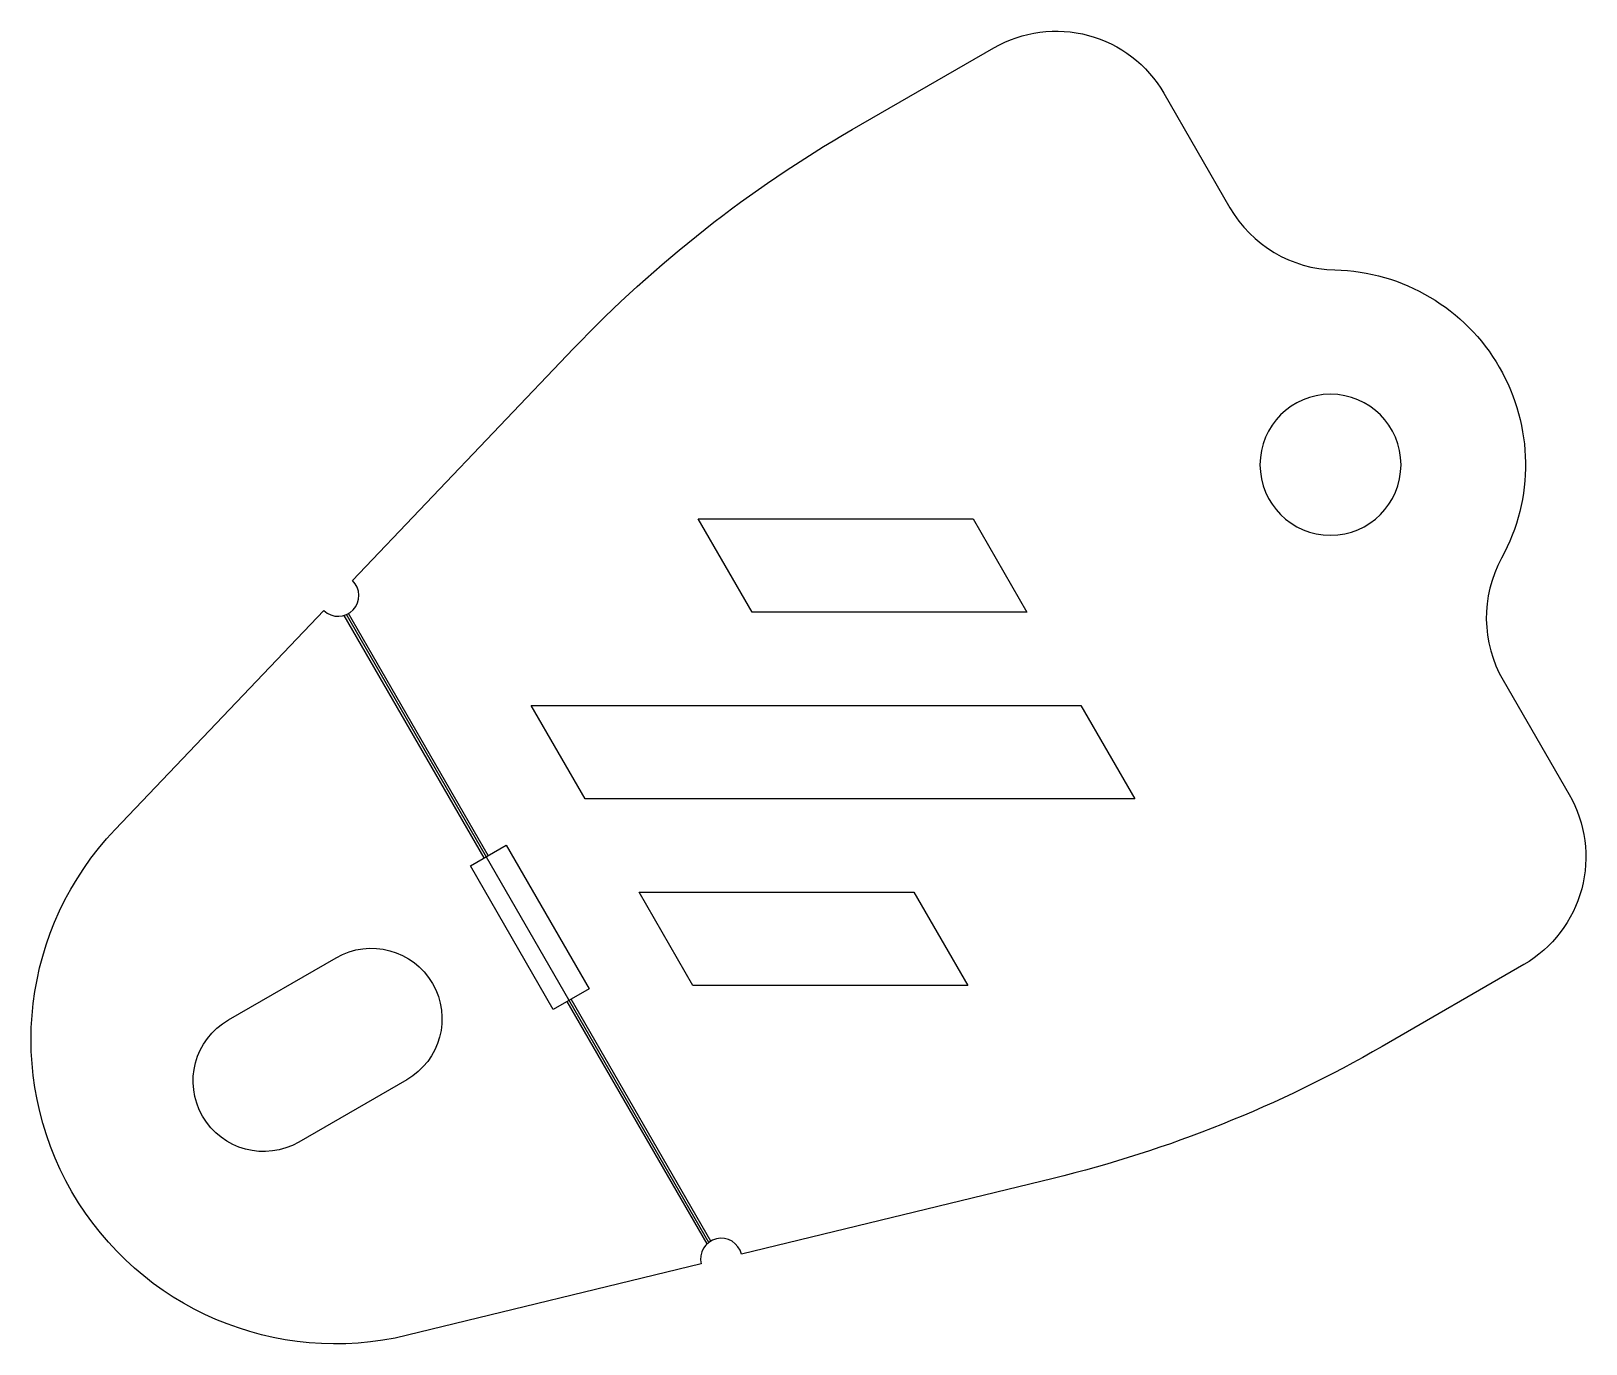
# Model space of a CAD drawing. Header units: millimetres. Extents: x -12.1 to 25.4, y -15.4 to 16.3.
import ezdxf

# ---------------------------------------------------------------- set-up
doc = ezdxf.new("R2010")
doc.units = ezdxf.units.MM

msp = doc.modelspace()

# ---------------------------------------------------------------- linework, layer by layer
at = {"layer": 'BEND'}
msp.add_line((4.281, -12.945), (-4.458, 2.191), dxfattribs=at)
at = {"layer": 'BEND_EXTENT'}
for p, q in [((-1.137, -3.676), (-4.512, 2.171)), ((-1.037, -3.619), (-4.406, 2.217)), ((4.329, -12.914), (0.963, -7.083)), ((4.237, -12.983), (0.863, -7.14))]:
    msp.add_line(p, q, dxfattribs=at)
at = {"layer": 'INTERIOR_PROFILES'}
for points in [[(10.649, 4.5), (11.948, 2.25), (5.325, 2.25), (4.025, 4.5)], [(0, 0), (13.247, 0), (14.546, -2.25), (1.299, -2.25)], [(-0.604, -3.369), (1.396, -6.833), (0.53, -7.333), (-1.47, -3.869)], [(3.897, -6.75), (2.598, -4.5), (9.222, -4.5), (10.521, -6.75)]]:
    msp.add_lwpolyline(points, close=True, dxfattribs=at)
msp.add_lwpolyline([(-7.302, -7.582), (-4.704, -6.082, -1), (-3.004, -9.027), (-5.602, -10.527, -1)], format="xyb", close=True, dxfattribs=at)
at = {"layer": 'INTERIOR_PROFILES', "extrusion": (0, 0, -1)}
msp.add_circle((-19.266, 5.805), 1.7, dxfattribs=at)
at = {"layer": 'OUTER_PROFILES'}
msp.add_lwpolyline([(-2.986, -15.186, -0.332779), (-11.073, -11.728), (-11.076, -11.724, -0.332779), (-10.033, -2.991), (-5.001, 2.288, 1), (-4.311, 3.012), (1.02, 8.605, -0.07157), (7.736, 13.887), (11.152, 15.859, -0.414214), (15.25, 14.761), (16.842, 12.003, 0.261891), (19.373, 10.503, -0.56213), (23.39, 3.55, 0.261891), (23.425, 0.609), (25.02, -2.148, -0.414214), (23.925, -6.247), (20.51, -8.221, -0.07157), (12.58, -11.402), (5.065, -13.229, 1), (4.094, -13.465)], format="xyb", close=True, dxfattribs=at)

doc.saveas('drawing.dxf')
